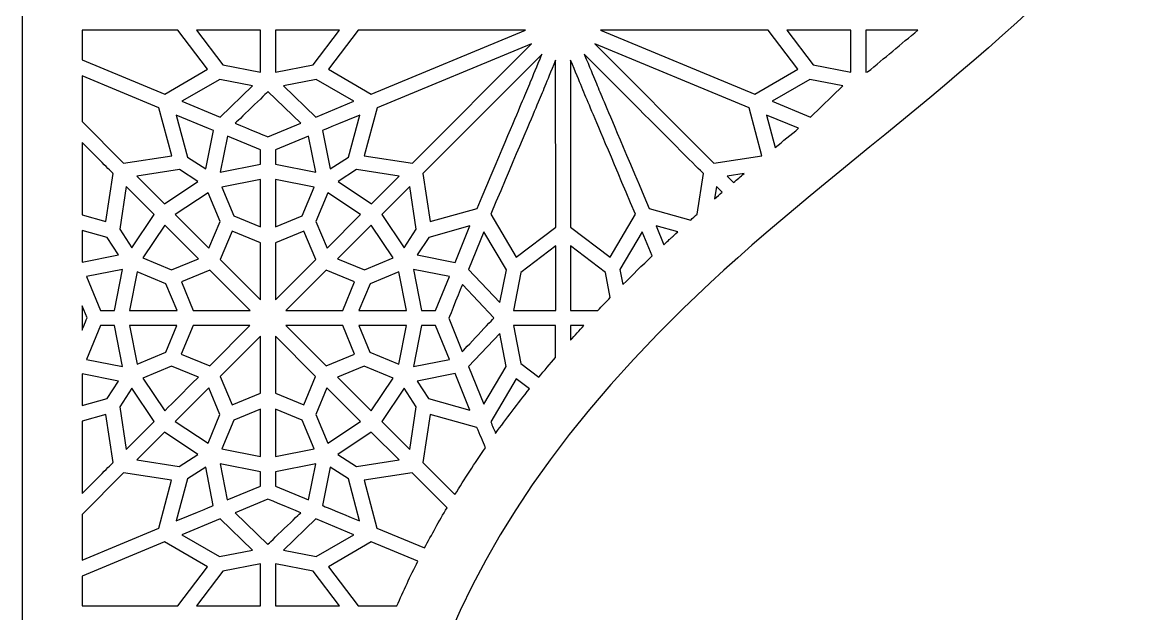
# Model space of a CAD drawing. Header units: millimetres. Extents: x -71 to 72, y -100 to 100.
# Drawn here: x -71.3 to 0.2, y 23.4 to 60.7 of the extents above; entities that cross this region are included whole.
import ezdxf

# ---------------------------------------------------------------- set-up
doc = ezdxf.new("R2010")
doc.units = ezdxf.units.MM
doc.header["$MEASUREMENT"] = 0
doc.layers.add('layer 1', color=7, linetype='Continuous')

msp = doc.modelspace()

# ---------------------------------------------------------------- linework, layer by layer
at = {"layer": 'layer 1', "color": 250}
for points, knots in [([(-71.2611, 100.1639), (-71.2611, 97.1268), (-71.2611, -98.5745), (-71.2611, -99.8361), (-71.2611, -99.8361), (-67.8761, -99.8361), (-44.6415, -99.8361), (-41.1315, -99.8361), (-41.1315, -99.8361), (-41.1315, -17.6932), (-64.9624, 9.6876), (-27.8356, 44.2271), (-27.8356, 44.2271), (-27.8356, 44.2271), (-27.8356, 44.2271), (-27.8356, 44.2271), (-27.8356, 44.2271), (-18.6697, 52.7731), (-6.8481, 60.2788), (0.1676, 70.1513), (0.1676, 70.1513), (13.6031, 51.2689), (43.5836, 41.9319), (48.2851, 8.6635), (48.2851, 8.6635), (48.2851, 8.6635), (48.2851, 8.6639), (48.2851, 8.6639), (48.2851, 8.6639), (48.2942, 8.5979), (48.3031, 8.5316), (48.3122, 8.4656), (48.3122, 8.4656), (48.3122, 8.4656), (48.3122, 8.4656), (48.3122, 8.4656), (48.3122, 8.4656), (51.6534, -15.6362), (41.4666, -45.9687), (41.4666, -99.8361), (41.4666, -99.8361), (44.6758, -99.8361), (70.0917, -99.8361), (71.5959, -99.8361), (71.5959, -99.8361), (71.5959, -96.0977), (71.5959, 89.4373), (71.5959, 100.1639), (71.5959, 100.1639), (50.7736, 100.1639), (-50.0276, 100.1639), (-71.2611, 100.1639)], [0, 0, 0, 0, 0.0714286, 0.0714286, 0.0714286, 0.0714286, 0.1428571, 0.1428571, 0.1428571, 0.1428571, 0.2142857, 0.2142857, 0.2142857, 0.2142857, 0.2857143, 0.2857143, 0.2857143, 0.2857143, 0.3571429, 0.3571429, 0.3571429, 0.3571429, 0.4285714, 0.4285714, 0.4285714, 0.4285714, 0.5, 0.5, 0.5, 0.5, 0.5714286, 0.5714286, 0.5714286, 0.5714286, 0.6428571, 0.6428571, 0.6428571, 0.6428571, 0.7142857, 0.7142857, 0.7142857, 0.7142857, 0.7857143, 0.7857143, 0.7857143, 0.7857143, 0.8571429, 0.8571429, 0.8571429, 0.8571429, 1, 1, 1, 1]), ([(-67.5032, 60.185), (-64.2355, 60.1853), (-64.8969, 60.1853), (-61.4594, 60.185), (-61.4594, 60.185), (-61.4594, 60.185), (-59.5888, 57.7116), (-59.5888, 57.7116), (-59.5888, 57.7116), (-59.5888, 57.7116), (-62.2864, 56.1457), (-62.2864, 56.1457), (-62.2864, 56.1457), (-62.2864, 56.1457), (-67.5032, 58.3068), (-67.5032, 58.3068), (-67.5032, 58.3068), (-67.5032, 58.3068), (-67.5032, 60.185), (-67.5032, 60.185)], [0, 0, 0, 0, 0.1666667, 0.1666667, 0.1666667, 0.1666667, 0.3333333, 0.3333333, 0.3333333, 0.3333333, 0.5, 0.5, 0.5, 0.5, 0.6666667, 0.6666667, 0.6666667, 0.6666667, 1, 1, 1, 1]), ([(-56.238, 60.1846), (-56.238, 60.1846), (-56.238, 57.5183), (-56.238, 57.5183), (-56.238, 57.5183), (-56.238, 57.5183), (-58.6213, 57.9949), (-58.6213, 57.9949), (-58.6213, 57.9949), (-58.6213, 57.9949), (-60.2794, 60.1846), (-60.2794, 60.1846), (-60.2794, 60.1846), (-60.2794, 60.1846), (-56.238, 60.1846), (-56.238, 60.1846)], [0, 0, 0, 0, 0.2, 0.2, 0.2, 0.2, 0.4, 0.4, 0.4, 0.4, 0.6, 0.6, 0.6, 0.6, 1, 1, 1, 1]), ([(-55.2876, 60.1846), (-55.2876, 60.1846), (-51.2463, 60.1846), (-51.2463, 60.1846), (-51.2463, 60.1846), (-51.2463, 60.1846), (-52.904, 57.9949), (-52.904, 57.9949), (-52.904, 57.9949), (-52.904, 57.9949), (-55.2876, 57.5183), (-55.2876, 57.5183), (-55.2876, 57.5183), (-55.2876, 57.5183), (-55.2876, 60.1846), (-55.2876, 60.1846)], [0, 0, 0, 0, 0.2, 0.2, 0.2, 0.2, 0.4, 0.4, 0.4, 0.4, 0.6, 0.6, 0.6, 0.6, 1, 1, 1, 1]), ([(-50.0662, 60.185), (-45.5699, 60.1853), (-48.2032, 60.1853), (-39.4891, 60.1846), (-39.4891, 60.1846), (-39.4891, 60.1846), (-49.2391, 56.1457), (-49.2391, 56.1457), (-49.2391, 56.1457), (-49.2391, 56.1457), (-51.9366, 57.7116), (-51.9366, 57.7116), (-51.9366, 57.7116), (-51.9366, 57.7116), (-50.0662, 60.185), (-50.0662, 60.185)], [0, 0, 0, 0, 0.2, 0.2, 0.2, 0.2, 0.4, 0.4, 0.4, 0.4, 0.6, 0.6, 0.6, 0.6, 1, 1, 1, 1]), ([(-24.1758, 60.185), (-24.1758, 60.185), (-22.3054, 57.7116), (-22.3054, 57.7116), (-22.3054, 57.7116), (-22.3054, 57.7116), (-25.0028, 56.1457), (-25.0028, 56.1457), (-25.0028, 56.1457), (-25.0028, 56.1457), (-34.7528, 60.1846), (-34.7528, 60.1846), (-34.7528, 60.1846), (-26.1154, 60.1853), (-28.7009, 60.1853), (-24.1758, 60.185)], [0, 0, 0, 0, 0.2, 0.2, 0.2, 0.2, 0.4, 0.4, 0.4, 0.4, 0.6, 0.6, 0.6, 0.6, 1, 1, 1, 1]), ([(-18.9544, 57.5183), (-18.9544, 57.5183), (-21.3378, 57.9949), (-21.3378, 57.9949), (-21.3378, 57.9949), (-21.3378, 57.9949), (-22.9955, 60.1846), (-22.9955, 60.1846), (-22.9955, 60.1846), (-22.9955, 60.1846), (-18.9544, 60.1846), (-18.9544, 60.1846), (-18.9544, 60.1846), (-18.9544, 60.1846), (-18.9544, 57.5183), (-18.9544, 57.5183)], [0, 0, 0, 0, 0.2, 0.2, 0.2, 0.2, 0.4, 0.4, 0.4, 0.4, 0.6, 0.6, 0.6, 0.6, 1, 1, 1, 1]), ([(-17.8936, 57.5405), (-17.8936, 57.5405), (-18.004, 57.5183), (-18.004, 57.5183), (-18.004, 57.5183), (-18.004, 57.5183), (-18.004, 60.1846), (-18.004, 60.1846), (-18.004, 60.1846), (-18.004, 60.1846), (-14.7196, 60.1846), (-14.7196, 60.1846), (-14.7196, 60.1846), (-15.7681, 59.2949), (-16.8289, 58.414), (-17.8936, 57.5405)], [0, 0, 0, 0, 0.2, 0.2, 0.2, 0.2, 0.4, 0.4, 0.4, 0.4, 0.6, 0.6, 0.6, 0.6, 1, 1, 1, 1]), ([(-46.6453, 51.7945), (-46.6453, 51.7945), (-49.681, 52.2552), (-49.681, 52.2552), (-49.681, 52.2552), (-49.681, 52.2552), (-48.8768, 55.2785), (-48.8768, 55.2785), (-48.8768, 55.2785), (-48.8768, 55.2785), (-39.1257, 59.3182), (-39.1257, 59.3182), (-39.1257, 59.3182), (-39.1257, 59.3182), (-46.6453, 51.7945), (-46.6453, 51.7945)], [0, 0, 0, 0, 0.2, 0.2, 0.2, 0.2, 0.4, 0.4, 0.4, 0.4, 0.6, 0.6, 0.6, 0.6, 1, 1, 1, 1]), ([(-35.1162, 59.3182), (-35.1162, 59.3182), (-25.3651, 55.2785), (-25.3651, 55.2785), (-25.3651, 55.2785), (-25.3651, 55.2785), (-24.5607, 52.2552), (-24.5607, 52.2552), (-24.5607, 52.2552), (-24.5607, 52.2552), (-27.5964, 51.7945), (-27.5964, 51.7945), (-27.5964, 51.7945), (-27.5964, 51.7945), (-35.1162, 59.3182), (-35.1162, 59.3182)], [0, 0, 0, 0, 0.2, 0.2, 0.2, 0.2, 0.4, 0.4, 0.4, 0.4, 0.6, 0.6, 0.6, 0.6, 1, 1, 1, 1]), ([(-38.4601, 58.655), (-39.8176, 55.3713), (-38.9921, 57.3356), (-42.5603, 48.9218), (-42.5603, 48.9218), (-42.5603, 48.9218), (-45.5236, 48.0999), (-45.5236, 48.0999), (-45.5236, 48.0999), (-45.5236, 48.0999), (-45.9806, 51.1302), (-45.9806, 51.1302), (-45.9806, 51.1302), (-45.9806, 51.1302), (-38.5335, 58.5812), (-38.4601, 58.655)], [0, 0, 0, 0, 0.2, 0.2, 0.2, 0.2, 0.4, 0.4, 0.4, 0.4, 0.6, 0.6, 0.6, 0.6, 1, 1, 1, 1]), ([(-29.0646, 48.1962), (-29.0646, 48.1962), (-31.6815, 48.9218), (-31.6815, 48.9218), (-31.6815, 48.9218), (-35.4168, 57.7339), (-34.3923, 55.2944), (-35.7819, 58.655), (-35.7819, 58.655), (-35.7053, 58.5784), (-28.2614, 51.1302), (-28.2614, 51.1302), (-28.2614, 51.1302), (-28.2614, 51.1302), (-28.648, 48.5673), (-28.648, 48.5673), (-28.648, 48.5673), (-28.787, 48.4435), (-28.9267, 48.3203), (-29.0646, 48.1962)], [0, 0, 0, 0, 0.1666667, 0.1666667, 0.1666667, 0.1666667, 0.3333333, 0.3333333, 0.3333333, 0.3333333, 0.5, 0.5, 0.5, 0.5, 0.6666667, 0.6666667, 0.6666667, 0.6666667, 1, 1, 1, 1]), ([(-40.0815, 45.8449), (-40.0815, 45.8449), (-41.6914, 48.5641), (-41.6914, 48.5641), (-41.6914, 48.5641), (-38.0683, 57.1116), (-38.8972, 55.1385), (-37.5934, 58.292), (-37.5934, 58.292), (-37.5934, 58.292), (-37.5906, 47.739), (-37.5906, 47.739), (-37.5906, 47.739), (-37.5906, 47.739), (-40.0815, 45.8449), (-40.0815, 45.8449)], [0, 0, 0, 0, 0.2, 0.2, 0.2, 0.2, 0.4, 0.4, 0.4, 0.4, 0.6, 0.6, 0.6, 0.6, 1, 1, 1, 1]), ([(-34.1605, 45.8449), (-34.1605, 45.8449), (-36.6513, 47.739), (-36.6513, 47.739), (-36.6513, 47.739), (-36.6513, 47.739), (-36.6485, 58.2916), (-36.6485, 58.2916), (-36.6485, 58.2916), (-35.3568, 55.1674), (-35.9371, 56.5496), (-32.5504, 48.5641), (-32.5504, 48.5641), (-32.5504, 48.5641), (-34.1605, 45.8449), (-34.1605, 45.8449)], [0, 0, 0, 0, 0.2, 0.2, 0.2, 0.2, 0.4, 0.4, 0.4, 0.4, 0.6, 0.6, 0.6, 0.6, 1, 1, 1, 1]), ([(-67.5032, 57.2894), (-67.5032, 57.2894), (-62.6486, 55.2785), (-62.6486, 55.2785), (-62.6486, 55.2785), (-62.6486, 55.2785), (-61.8444, 52.2552), (-61.8444, 52.2552), (-61.8444, 52.2552), (-61.8444, 52.2552), (-64.8799, 51.7945), (-64.8799, 51.7945), (-64.8799, 51.7945), (-64.8799, 51.7945), (-67.5032, 54.4188), (-67.5032, 54.4188), (-67.5032, 54.4188), (-67.5032, 54.4188), (-67.5032, 57.2894), (-67.5032, 57.2894)], [0, 0, 0, 0, 0.1666667, 0.1666667, 0.1666667, 0.1666667, 0.3333333, 0.3333333, 0.3333333, 0.3333333, 0.5, 0.5, 0.5, 0.5, 0.6666667, 0.6666667, 0.6666667, 0.6666667, 1, 1, 1, 1]), ([(-56.7402, 56.6607), (-56.7402, 56.6607), (-58.7798, 54.6929), (-58.7798, 54.6929), (-58.7798, 54.6929), (-58.7798, 54.6929), (-61.1944, 55.693), (-61.1944, 55.693), (-61.1944, 55.693), (-61.1944, 55.693), (-58.8135, 57.0752), (-58.8135, 57.0752), (-58.8135, 57.0752), (-58.8135, 57.0752), (-56.7402, 56.6607), (-56.7402, 56.6607)], [0, 0, 0, 0, 0.2, 0.2, 0.2, 0.2, 0.4, 0.4, 0.4, 0.4, 0.6, 0.6, 0.6, 0.6, 1, 1, 1, 1]), ([(-52.7119, 57.0756), (-52.7119, 57.0756), (-50.331, 55.693), (-50.331, 55.693), (-50.331, 55.693), (-50.331, 55.693), (-52.7458, 54.6929), (-52.7458, 54.6929), (-52.7458, 54.6929), (-52.7458, 54.6929), (-54.7856, 56.6607), (-54.7856, 56.6607), (-54.7856, 56.6607), (-54.7856, 56.6607), (-52.7119, 57.0756), (-52.7119, 57.0756)], [0, 0, 0, 0, 0.2, 0.2, 0.2, 0.2, 0.4, 0.4, 0.4, 0.4, 0.6, 0.6, 0.6, 0.6, 1, 1, 1, 1]), ([(-21.53, 57.0752), (-21.53, 57.0752), (-19.4564, 56.6607), (-19.4564, 56.6607), (-19.4564, 56.6607), (-19.4564, 56.6607), (-21.4961, 54.6929), (-21.4961, 54.6929), (-21.4961, 54.6929), (-21.4961, 54.6929), (-23.9109, 55.693), (-23.9109, 55.693), (-23.9109, 55.693), (-23.9109, 55.693), (-21.53, 57.0752), (-21.53, 57.0752)], [0, 0, 0, 0, 0.2, 0.2, 0.2, 0.2, 0.4, 0.4, 0.4, 0.4, 0.6, 0.6, 0.6, 0.6, 1, 1, 1, 1]), ([(-55.7629, 56.2981), (-55.7629, 56.2981), (-53.6925, 54.3006), (-53.6925, 54.3006), (-53.6925, 54.3006), (-53.6925, 54.3006), (-55.7629, 53.443), (-55.7629, 53.443), (-55.7629, 53.443), (-55.7653, 53.4441), (-57.8305, 54.2999), (-57.8329, 54.301), (-57.8329, 54.301), (-57.8303, 54.3034), (-55.7653, 56.2956), (-55.7629, 56.2981)], [0, 0, 0, 0, 0.2, 0.2, 0.2, 0.2, 0.4, 0.4, 0.4, 0.4, 0.6, 0.6, 0.6, 0.6, 1, 1, 1, 1]), ([(-59.5176, 53.981), (-59.5176, 53.981), (-59.5201, 53.9789), (-59.5201, 53.9789), (-59.5201, 53.9789), (-59.5201, 53.9789), (-59.2136, 53.8519), (-59.2136, 53.8519), (-59.2136, 53.8519), (-59.2136, 53.8519), (-59.6966, 51.4234), (-59.6966, 51.4234), (-59.6966, 51.4234), (-59.6966, 51.4234), (-60.8484, 52.1656), (-60.8484, 52.1656), (-60.8484, 52.1656), (-60.8484, 52.1656), (-61.5556, 54.8241), (-61.5556, 54.8241), (-61.5556, 54.8241), (-61.5556, 54.8241), (-59.5176, 53.981), (-59.5176, 53.981)], [0, 0, 0, 0, 0.1428571, 0.1428571, 0.1428571, 0.1428571, 0.2857143, 0.2857143, 0.2857143, 0.2857143, 0.4285714, 0.4285714, 0.4285714, 0.4285714, 0.5714286, 0.5714286, 0.5714286, 0.5714286, 0.7142857, 0.7142857, 0.7142857, 0.7142857, 1, 1, 1, 1]), ([(-50.6771, 52.166), (-50.6771, 52.166), (-51.8353, 51.4191), (-51.8353, 51.4191), (-51.8353, 51.4191), (-51.8353, 51.4191), (-52.3129, 53.8515), (-52.3129, 53.8515), (-52.3129, 53.8515), (-52.3018, 53.8561), (-52.2885, 53.8649), (-49.9699, 54.8241), (-49.9699, 54.8241), (-49.9699, 54.8241), (-50.6771, 52.166), (-50.6771, 52.166)], [0, 0, 0, 0, 0.2, 0.2, 0.2, 0.2, 0.4, 0.4, 0.4, 0.4, 0.6, 0.6, 0.6, 0.6, 1, 1, 1, 1]), ([(-23.7257, 52.7706), (-23.7257, 52.7706), (-24.2722, 54.8241), (-24.2722, 54.8241), (-24.2722, 54.8241), (-24.2722, 54.8241), (-22.2472, 53.9867), (-22.2472, 53.9867), (-22.2472, 53.9867), (-22.74, 53.5834), (-23.2329, 53.1781), (-23.7257, 52.7706)], [0, 0, 0, 0, 0.25, 0.25, 0.25, 0.25, 0.5, 0.5, 0.5, 0.5, 1, 1, 1, 1]), ([(-65.5451, 51.1302), (-65.5451, 51.1302), (-66.002, 48.0999), (-66.002, 48.0999), (-66.002, 48.0999), (-66.002, 48.0999), (-67.5032, 48.5165), (-67.5032, 48.5165), (-67.5032, 48.5165), (-67.5032, 48.5165), (-67.5032, 53.0895), (-67.5032, 53.0895), (-67.5032, 53.0895), (-66.3855, 51.9712), (-65.5451, 51.1302), (-65.5451, 51.1302)], [0, 0, 0, 0, 0.2, 0.2, 0.2, 0.2, 0.4, 0.4, 0.4, 0.4, 0.6, 0.6, 0.6, 0.6, 1, 1, 1, 1]), ([(-56.2373, 52.6211), (-56.2373, 52.6211), (-56.2369, 51.7208), (-56.2369, 51.7208), (-56.2369, 51.7208), (-56.2369, 51.7208), (-58.7799, 51.2156), (-58.7799, 51.2156), (-58.7799, 51.2156), (-58.7799, 51.2156), (-58.3285, 53.4861), (-58.3285, 53.4861), (-58.3285, 53.4861), (-58.3285, 53.4861), (-56.2373, 52.6211), (-56.2373, 52.6211)], [0, 0, 0, 0, 0.2, 0.2, 0.2, 0.2, 0.4, 0.4, 0.4, 0.4, 0.6, 0.6, 0.6, 0.6, 1, 1, 1, 1]), ([(-52.7456, 51.2156), (-52.7456, 51.2156), (-55.2903, 51.7215), (-55.2903, 51.7215), (-55.2903, 51.7215), (-55.2903, 51.7215), (-55.2883, 52.6211), (-55.2883, 52.6211), (-55.2883, 52.6211), (-55.2883, 52.6211), (-53.1972, 53.4861), (-53.1972, 53.4861), (-53.1972, 53.4861), (-53.1972, 53.4861), (-52.7456, 51.2156), (-52.7456, 51.2156)], [0, 0, 0, 0, 0.2, 0.2, 0.2, 0.2, 0.4, 0.4, 0.4, 0.4, 0.6, 0.6, 0.6, 0.6, 1, 1, 1, 1]), ([(-61.3609, 51.3782), (-61.3609, 51.3782), (-60.1854, 50.6215), (-60.1854, 50.6215), (-60.1854, 50.6215), (-60.1854, 50.6215), (-62.2934, 49.2143), (-62.2934, 49.2143), (-62.2934, 49.2143), (-62.2934, 49.2143), (-64.0534, 50.9693), (-64.0534, 50.9693), (-64.0534, 50.9693), (-64.0534, 50.9693), (-61.3609, 51.3782), (-61.3609, 51.3782)], [0, 0, 0, 0, 0.2, 0.2, 0.2, 0.2, 0.4, 0.4, 0.4, 0.4, 0.6, 0.6, 0.6, 0.6, 1, 1, 1, 1]), ([(-58.6767, 50.2786), (-58.6767, 50.2786), (-56.2366, 50.7633), (-56.2366, 50.7633), (-56.2366, 50.7633), (-56.2366, 50.7633), (-56.2359, 47.7675), (-56.2359, 47.7675), (-56.2359, 47.7675), (-56.2359, 47.7675), (-57.9243, 48.4674), (-57.9243, 48.4674), (-57.9243, 48.4674), (-57.9243, 48.4674), (-58.6767, 50.2786), (-58.6767, 50.2786)], [0, 0, 0, 0, 0.2, 0.2, 0.2, 0.2, 0.4, 0.4, 0.4, 0.4, 0.6, 0.6, 0.6, 0.6, 1, 1, 1, 1]), ([(-52.8487, 50.2786), (-52.8487, 50.2786), (-53.6011, 48.4674), (-53.6011, 48.4674), (-53.6011, 48.4674), (-53.6011, 48.4674), (-55.2913, 47.7668), (-55.2913, 47.7668), (-55.2913, 47.7668), (-55.2913, 47.7668), (-55.2913, 50.764), (-55.2913, 50.764), (-55.2913, 50.764), (-55.2913, 50.764), (-52.8487, 50.2786), (-52.8487, 50.2786)], [0, 0, 0, 0, 0.2, 0.2, 0.2, 0.2, 0.4, 0.4, 0.4, 0.4, 0.6, 0.6, 0.6, 0.6, 1, 1, 1, 1]), ([(-51.3401, 50.6215), (-51.3401, 50.6215), (-50.1647, 51.3782), (-50.1647, 51.3782), (-50.1647, 51.3782), (-50.1647, 51.3782), (-47.4719, 50.9693), (-47.4719, 50.9693), (-47.4719, 50.9693), (-47.4719, 50.9693), (-49.2321, 49.2143), (-49.2321, 49.2143), (-49.2321, 49.2143), (-49.2321, 49.2143), (-51.3401, 50.6215), (-51.3401, 50.6215)], [0, 0, 0, 0, 0.2, 0.2, 0.2, 0.2, 0.4, 0.4, 0.4, 0.4, 0.6, 0.6, 0.6, 0.6, 1, 1, 1, 1]), ([(-26.3602, 50.5612), (-26.3602, 50.5612), (-26.7698, 50.9693), (-26.7698, 50.9693), (-26.7698, 50.9693), (-26.7698, 50.9693), (-25.684, 51.1344), (-25.684, 51.1344), (-25.684, 51.1344), (-25.9098, 50.9436), (-26.1355, 50.7527), (-26.3602, 50.5612)], [0, 0, 0, 0, 0.25, 0.25, 0.25, 0.25, 0.5, 0.5, 0.5, 0.5, 1, 1, 1, 1]), ([(-62.958, 48.5507), (-62.958, 48.5507), (-64.3665, 46.4407), (-64.3665, 46.4407), (-64.3665, 46.4407), (-64.3665, 46.4407), (-65.1254, 47.6127), (-65.1254, 47.6127), (-65.1254, 47.6127), (-65.1254, 47.6127), (-64.7192, 50.3068), (-64.7192, 50.3068), (-64.7192, 50.3068), (-64.7192, 50.3068), (-62.958, 48.5507), (-62.958, 48.5507)], [0, 0, 0, 0, 0.2, 0.2, 0.2, 0.2, 0.4, 0.4, 0.4, 0.4, 0.6, 0.6, 0.6, 0.6, 1, 1, 1, 1]), ([(-47.1592, 46.4407), (-47.1592, 46.4407), (-48.5674, 48.5503), (-48.5674, 48.5503), (-48.5674, 48.5503), (-48.5674, 48.5503), (-46.8063, 50.3065), (-46.8063, 50.3065), (-46.8063, 50.3065), (-46.8063, 50.3065), (-46.4002, 47.6127), (-46.4002, 47.6127), (-46.4002, 47.6127), (-46.4002, 47.6127), (-47.1592, 46.4407), (-47.1592, 46.4407)], [0, 0, 0, 0, 0.2, 0.2, 0.2, 0.2, 0.4, 0.4, 0.4, 0.4, 0.6, 0.6, 0.6, 0.6, 1, 1, 1, 1]), ([(-27.4355, 50.3068), (-27.4355, 50.3068), (-27.0743, 49.9463), (-27.0743, 49.9463), (-27.0743, 49.9463), (-27.2337, 49.8087), (-27.3935, 49.6715), (-27.5523, 49.5332), (-27.5523, 49.5332), (-27.5523, 49.5332), (-27.4355, 50.3068), (-27.4355, 50.3068)], [0, 0, 0, 0, 0.25, 0.25, 0.25, 0.25, 0.5, 0.5, 0.5, 0.5, 1, 1, 1, 1]), ([(-59.4931, 46.415), (-59.4931, 46.415), (-61.6154, 48.5369), (-61.6154, 48.5369), (-61.6154, 48.5369), (-61.6154, 48.5369), (-59.545, 49.9195), (-59.545, 49.9195), (-59.545, 49.9195), (-59.545, 49.9195), (-58.7912, 48.1048), (-58.7912, 48.1048), (-58.7912, 48.1048), (-58.7912, 48.1048), (-59.4931, 46.415), (-59.4931, 46.415)], [0, 0, 0, 0, 0.2, 0.2, 0.2, 0.2, 0.4, 0.4, 0.4, 0.4, 0.6, 0.6, 0.6, 0.6, 1, 1, 1, 1]), ([(-51.9807, 49.9195), (-51.9807, 49.9195), (-49.91, 48.5369), (-49.91, 48.5369), (-49.91, 48.5369), (-49.91, 48.5369), (-52.0325, 46.415), (-52.0325, 46.415), (-52.0325, 46.415), (-52.0325, 46.415), (-52.7345, 48.1048), (-52.7345, 48.1048), (-52.7345, 48.1048), (-52.7345, 48.1048), (-51.9807, 49.9195), (-51.9807, 49.9195)], [0, 0, 0, 0, 0.2, 0.2, 0.2, 0.2, 0.4, 0.4, 0.4, 0.4, 0.6, 0.6, 0.6, 0.6, 1, 1, 1, 1]), ([(-60.1573, 45.7507), (-60.1573, 45.7507), (-61.8495, 45.048), (-61.8495, 45.048), (-61.8495, 45.048), (-61.8495, 45.048), (-63.6636, 45.8012), (-63.6636, 45.8012), (-63.6636, 45.8012), (-63.6636, 45.8012), (-62.2802, 47.8734), (-62.2802, 47.8734), (-62.2802, 47.8734), (-62.2802, 47.8734), (-60.1573, 45.7507), (-60.1573, 45.7507)], [0, 0, 0, 0, 0.2, 0.2, 0.2, 0.2, 0.4, 0.4, 0.4, 0.4, 0.6, 0.6, 0.6, 0.6, 1, 1, 1, 1]), ([(-47.862, 45.8012), (-47.862, 45.8012), (-49.6762, 45.0476), (-49.6762, 45.0476), (-49.6762, 45.0476), (-49.6762, 45.0476), (-51.3683, 45.7507), (-51.3683, 45.7507), (-51.3683, 45.7507), (-51.3683, 45.7507), (-49.2453, 47.8734), (-49.2453, 47.8734), (-49.2453, 47.8734), (-49.2453, 47.8734), (-47.862, 45.8012), (-47.862, 45.8012)], [0, 0, 0, 0, 0.2, 0.2, 0.2, 0.2, 0.4, 0.4, 0.4, 0.4, 0.6, 0.6, 0.6, 0.6, 1, 1, 1, 1]), ([(-67.5032, 45.5345), (-67.5032, 45.5345), (-67.5032, 47.5418), (-67.5032, 47.5418), (-67.5032, 47.5418), (-67.5032, 47.5418), (-65.9132, 47.1008), (-65.9132, 47.1008), (-65.9132, 47.1008), (-65.9132, 47.1008), (-65.1955, 45.9927), (-65.1955, 45.9927), (-65.1955, 45.9927), (-65.1955, 45.9927), (-67.5032, 45.5345), (-67.5032, 45.5345)], [0, 0, 0, 0, 0.2, 0.2, 0.2, 0.2, 0.4, 0.4, 0.4, 0.4, 0.6, 0.6, 0.6, 0.6, 1, 1, 1, 1]), ([(-58.0279, 47.4934), (-58.0279, 47.4934), (-56.2355, 46.7505), (-56.2355, 46.7505), (-56.2355, 46.7505), (-56.2355, 46.7505), (-56.2344, 43.156), (-56.2344, 43.156), (-56.2344, 43.156), (-56.2344, 43.156), (-58.7746, 45.6964), (-58.7746, 45.6964), (-58.7746, 45.6964), (-58.7746, 45.6964), (-58.0279, 47.4934), (-58.0279, 47.4934)], [0, 0, 0, 0, 0.2, 0.2, 0.2, 0.2, 0.4, 0.4, 0.4, 0.4, 0.6, 0.6, 0.6, 0.6, 1, 1, 1, 1]), ([(-53.4978, 47.4934), (-53.4978, 47.4934), (-52.7512, 45.6964), (-52.7512, 45.6964), (-52.7512, 45.6964), (-52.7512, 45.6964), (-55.2913, 43.156), (-55.2913, 43.156), (-55.2913, 43.156), (-55.2913, 43.156), (-55.2913, 46.7501), (-55.2913, 46.7501), (-55.2913, 46.7501), (-55.2913, 46.7501), (-53.4978, 47.4934), (-53.4978, 47.4934)], [0, 0, 0, 0, 0.2, 0.2, 0.2, 0.2, 0.4, 0.4, 0.4, 0.4, 0.6, 0.6, 0.6, 0.6, 1, 1, 1, 1]), ([(-46.3302, 45.9927), (-46.3302, 45.9927), (-45.6125, 47.1008), (-45.6125, 47.1008), (-45.6125, 47.1008), (-45.6125, 47.1008), (-43.0074, 47.8229), (-43.0074, 47.8229), (-43.0074, 47.8229), (-43.0074, 47.8229), (-43.9364, 45.5175), (-43.9364, 45.5175), (-43.9364, 45.5175), (-43.9364, 45.5175), (-46.3302, 45.9927), (-46.3302, 45.9927)], [0, 0, 0, 0, 0.2, 0.2, 0.2, 0.2, 0.4, 0.4, 0.4, 0.4, 0.6, 0.6, 0.6, 0.6, 1, 1, 1, 1]), ([(-42.1199, 47.4437), (-42.1199, 47.4437), (-40.7052, 45.0547), (-40.7052, 45.0547), (-40.7052, 45.0547), (-40.7052, 45.0547), (-41.1154, 42.9856), (-41.1154, 42.9856), (-41.1154, 42.9856), (-41.1154, 42.9856), (-43.0956, 45.0825), (-43.0956, 45.0825), (-43.0956, 45.0825), (-43.0956, 45.0825), (-42.1199, 47.4437), (-42.1199, 47.4437)], [0, 0, 0, 0, 0.2, 0.2, 0.2, 0.2, 0.4, 0.4, 0.4, 0.4, 0.6, 0.6, 0.6, 0.6, 1, 1, 1, 1]), ([(-33.3452, 44.1219), (-33.3452, 44.1219), (-33.5301, 45.066), (-33.5301, 45.066), (-33.5301, 45.066), (-33.5301, 45.066), (-32.1218, 47.444), (-32.1218, 47.444), (-32.1218, 47.444), (-32.1218, 47.444), (-31.4992, 45.937), (-31.4992, 45.937), (-31.4992, 45.937), (-32.1331, 45.3305), (-32.7466, 44.7255), (-33.3452, 44.1219)], [0, 0, 0, 0, 0.2, 0.2, 0.2, 0.2, 0.4, 0.4, 0.4, 0.4, 0.6, 0.6, 0.6, 0.6, 1, 1, 1, 1]), ([(-31.2346, 47.8233), (-31.2346, 47.8233), (-29.8849, 47.449), (-29.8849, 47.449), (-29.8849, 47.449), (-30.6186, 46.7755), (-30.0267, 47.3234), (-30.7569, 46.6379), (-30.7569, 46.6379), (-30.7569, 46.6379), (-31.2346, 47.8233), (-31.2346, 47.8233)], [0, 0, 0, 0, 0.25, 0.25, 0.25, 0.25, 0.5, 0.5, 0.5, 0.5, 1, 1, 1, 1]), ([(-37.5906, 46.5603), (-37.5906, 46.5603), (-37.5906, 42.4882), (-37.5906, 42.4882), (-37.5906, 42.4882), (-37.5906, 42.4882), (-40.2594, 42.4882), (-40.2594, 42.4882), (-40.2594, 42.4882), (-40.2594, 42.4882), (-39.791, 44.886), (-39.791, 44.886), (-39.791, 44.886), (-39.791, 44.886), (-37.5906, 46.5603), (-37.5906, 46.5603)], [0, 0, 0, 0, 0.2, 0.2, 0.2, 0.2, 0.4, 0.4, 0.4, 0.4, 0.6, 0.6, 0.6, 0.6, 1, 1, 1, 1]), ([(-34.9296, 42.4882), (-34.9296, 42.4882), (-36.6513, 42.4882), (-36.6513, 42.4882), (-36.6513, 42.4882), (-36.6513, 42.4882), (-36.6513, 46.5603), (-36.6513, 46.5603), (-36.6513, 46.5603), (-36.6513, 46.5603), (-34.4509, 44.886), (-34.4509, 44.886), (-34.4509, 44.886), (-34.4509, 44.886), (-34.1425, 43.3084), (-34.1425, 43.3084), (-34.1425, 43.3084), (-34.4075, 43.0347), (-34.6717, 42.7609), (-34.9296, 42.4882)], [0, 0, 0, 0, 0.1666667, 0.1666667, 0.1666667, 0.1666667, 0.3333333, 0.3333333, 0.3333333, 0.3333333, 0.5, 0.5, 0.5, 0.5, 0.6666667, 0.6666667, 0.6666667, 0.6666667, 1, 1, 1, 1]), ([(-64.949, 45.084), (-64.949, 45.084), (-65.4644, 42.4882), (-65.4644, 42.4882), (-65.4644, 42.4882), (-65.4644, 42.4882), (-66.3378, 42.4882), (-66.3378, 42.4882), (-66.3378, 42.4882), (-66.3378, 42.4882), (-67.2268, 44.6317), (-67.2268, 44.6317), (-67.2268, 44.6317), (-67.2268, 44.6317), (-64.949, 45.084), (-64.949, 45.084)], [0, 0, 0, 0, 0.2, 0.2, 0.2, 0.2, 0.4, 0.4, 0.4, 0.4, 0.6, 0.6, 0.6, 0.6, 1, 1, 1, 1]), ([(-56.8949, 42.4882), (-56.8949, 42.4882), (-60.4908, 42.4882), (-60.4908, 42.4882), (-60.4908, 42.4882), (-60.4908, 42.4882), (-61.2357, 44.2856), (-61.2357, 44.2856), (-61.2357, 44.2856), (-61.2357, 44.2856), (-59.4388, 45.0321), (-59.4388, 45.0321), (-59.4388, 45.0321), (-59.4388, 45.0321), (-56.8949, 42.4882), (-56.8949, 42.4882)], [0, 0, 0, 0, 0.2, 0.2, 0.2, 0.2, 0.4, 0.4, 0.4, 0.4, 0.6, 0.6, 0.6, 0.6, 1, 1, 1, 1]), ([(-52.0867, 45.0321), (-52.0867, 45.0321), (-50.2896, 44.2856), (-50.2896, 44.2856), (-50.2896, 44.2856), (-50.2896, 44.2856), (-51.0333, 42.4914), (-51.0333, 42.4914), (-51.0333, 42.4914), (-51.0333, 42.4914), (-54.63, 42.4889), (-54.63, 42.4889), (-54.63, 42.4889), (-54.63, 42.4889), (-52.0867, 45.0321), (-52.0867, 45.0321)], [0, 0, 0, 0, 0.2, 0.2, 0.2, 0.2, 0.4, 0.4, 0.4, 0.4, 0.6, 0.6, 0.6, 0.6, 1, 1, 1, 1]), ([(-45.1879, 42.4882), (-45.1879, 42.4882), (-46.0612, 42.4886), (-46.0612, 42.4886), (-46.0612, 42.4886), (-46.0612, 42.4886), (-46.5764, 45.084), (-46.5764, 45.084), (-46.5764, 45.084), (-46.5764, 45.084), (-44.2987, 44.6317), (-44.2987, 44.6317), (-44.2987, 44.6317), (-44.2987, 44.6317), (-45.1879, 42.4882), (-45.1879, 42.4882)], [0, 0, 0, 0, 0.2, 0.2, 0.2, 0.2, 0.4, 0.4, 0.4, 0.4, 0.6, 0.6, 0.6, 0.6, 1, 1, 1, 1]), ([(-62.2093, 44.1798), (-62.2093, 44.1798), (-61.5077, 42.4882), (-61.5077, 42.4882), (-61.5077, 42.4882), (-61.5077, 42.4882), (-64.5066, 42.4882), (-64.5066, 42.4882), (-64.5066, 42.4882), (-64.5066, 42.4882), (-64.0211, 44.9326), (-64.0211, 44.9326), (-64.0211, 44.9326), (-64.0211, 44.9326), (-62.2093, 44.1798), (-62.2093, 44.1798)], [0, 0, 0, 0, 0.2, 0.2, 0.2, 0.2, 0.4, 0.4, 0.4, 0.4, 0.6, 0.6, 0.6, 0.6, 1, 1, 1, 1]), ([(-50.0163, 42.4914), (-50.0163, 42.4914), (-49.3165, 44.1798), (-49.3165, 44.1798), (-49.3165, 44.1798), (-49.3165, 44.1798), (-47.5041, 44.9326), (-47.5041, 44.9326), (-47.5041, 44.9326), (-47.5041, 44.9326), (-47.0192, 42.4893), (-47.0192, 42.4893), (-47.0192, 42.4893), (-47.0192, 42.4893), (-50.0163, 42.4914), (-50.0163, 42.4914)], [0, 0, 0, 0, 0.2, 0.2, 0.2, 0.2, 0.4, 0.4, 0.4, 0.4, 0.6, 0.6, 0.6, 0.6, 1, 1, 1, 1]), ([(-43.4844, 44.1258), (-43.4844, 44.1258), (-41.4911, 42.0151), (-41.4911, 42.0151), (-41.4911, 42.0151), (-41.4935, 42.0123), (-43.4851, 39.9038), (-43.4877, 39.9009), (-43.4877, 39.9009), (-43.4877, 39.9009), (-44.337, 42.0091), (-44.337, 42.0091), (-44.337, 42.0091), (-44.3345, 42.0155), (-43.4869, 44.1191), (-43.4844, 44.1258)], [0, 0, 0, 0, 0.2, 0.2, 0.2, 0.2, 0.4, 0.4, 0.4, 0.4, 0.6, 0.6, 0.6, 0.6, 1, 1, 1, 1]), ([(-67.5032, 42.7902), (-67.5032, 42.7902), (-67.1917, 42.0176), (-67.1917, 42.0176), (-67.1917, 42.0176), (-67.1946, 42.0109), (-67.5004, 41.2514), (-67.5032, 41.2447), (-67.5032, 41.2447), (-67.5032, 41.8007), (-67.5032, 42.2275), (-67.5032, 42.7902)], [0, 0, 0, 0, 0.25, 0.25, 0.25, 0.25, 0.5, 0.5, 0.5, 0.5, 1, 1, 1, 1]), ([(-67.23, 39.3947), (-67.23, 39.3947), (-66.3411, 41.5385), (-66.3411, 41.5385), (-66.3411, 41.5385), (-66.3411, 41.5385), (-65.4678, 41.5378), (-65.4678, 41.5378), (-65.4678, 41.5378), (-65.4678, 41.5378), (-64.9526, 38.9424), (-64.9526, 38.9424), (-64.9526, 38.9424), (-64.9526, 38.9424), (-67.23, 39.3947), (-67.23, 39.3947)], [0, 0, 0, 0, 0.2, 0.2, 0.2, 0.2, 0.4, 0.4, 0.4, 0.4, 0.6, 0.6, 0.6, 0.6, 1, 1, 1, 1]), ([(-61.5124, 41.535), (-61.5124, 41.535), (-62.2125, 39.8466), (-62.2125, 39.8466), (-62.2125, 39.8466), (-62.2125, 39.8466), (-64.0249, 39.0938), (-64.0249, 39.0938), (-64.0249, 39.0938), (-64.0249, 39.0938), (-64.5098, 41.5371), (-64.5098, 41.5371), (-64.5098, 41.5371), (-64.5098, 41.5371), (-61.5124, 41.535), (-61.5124, 41.535)], [0, 0, 0, 0, 0.2, 0.2, 0.2, 0.2, 0.4, 0.4, 0.4, 0.4, 0.6, 0.6, 0.6, 0.6, 1, 1, 1, 1]), ([(-59.4421, 38.9943), (-59.4421, 38.9943), (-61.2395, 39.7408), (-61.2395, 39.7408), (-61.2395, 39.7408), (-61.2395, 39.7408), (-60.4957, 41.535), (-60.4957, 41.535), (-60.4957, 41.535), (-60.4957, 41.535), (-56.8991, 41.5378), (-56.8991, 41.5378), (-56.8991, 41.5378), (-56.8991, 41.5378), (-59.4421, 38.9943), (-59.4421, 38.9943)], [0, 0, 0, 0, 0.2, 0.2, 0.2, 0.2, 0.4, 0.4, 0.4, 0.4, 0.6, 0.6, 0.6, 0.6, 1, 1, 1, 1]), ([(-54.634, 41.5385), (-54.634, 41.5385), (-51.0383, 41.5385), (-51.0383, 41.5385), (-51.0383, 41.5385), (-51.0383, 41.5385), (-50.293, 39.7408), (-50.293, 39.7408), (-50.293, 39.7408), (-50.293, 39.7408), (-52.0902, 38.9943), (-52.0902, 38.9943), (-52.0902, 38.9943), (-52.0902, 38.9943), (-54.634, 41.5385), (-54.634, 41.5385)], [0, 0, 0, 0, 0.2, 0.2, 0.2, 0.2, 0.4, 0.4, 0.4, 0.4, 0.6, 0.6, 0.6, 0.6, 1, 1, 1, 1]), ([(-49.3196, 39.8466), (-49.3196, 39.8466), (-50.0211, 41.5385), (-50.0211, 41.5385), (-50.0211, 41.5385), (-50.0211, 41.5385), (-47.0222, 41.5385), (-47.0222, 41.5385), (-47.0222, 41.5385), (-47.0222, 41.5385), (-47.5076, 39.0938), (-47.5076, 39.0938), (-47.5076, 39.0938), (-47.5076, 39.0938), (-49.3196, 39.8466), (-49.3196, 39.8466)], [0, 0, 0, 0, 0.2, 0.2, 0.2, 0.2, 0.4, 0.4, 0.4, 0.4, 0.6, 0.6, 0.6, 0.6, 1, 1, 1, 1]), ([(-46.5799, 38.9424), (-46.5799, 38.9424), (-46.0647, 41.5385), (-46.0647, 41.5385), (-46.0647, 41.5385), (-46.0647, 41.5385), (-45.1912, 41.5385), (-45.1912, 41.5385), (-45.1912, 41.5385), (-45.1912, 41.5385), (-44.302, 39.3947), (-44.302, 39.3947), (-44.302, 39.3947), (-44.302, 39.3947), (-46.5799, 38.9424), (-46.5799, 38.9424)], [0, 0, 0, 0, 0.2, 0.2, 0.2, 0.2, 0.4, 0.4, 0.4, 0.4, 0.6, 0.6, 0.6, 0.6, 1, 1, 1, 1]), ([(-38.6526, 38.2715), (-38.6526, 38.2715), (-39.7944, 39.1404), (-39.7944, 39.1404), (-39.7944, 39.1404), (-39.7944, 39.1404), (-40.2629, 41.5385), (-40.2629, 41.5385), (-40.2629, 41.5385), (-40.2629, 41.5385), (-37.594, 41.5385), (-37.594, 41.5385), (-37.594, 41.5385), (-37.594, 41.5385), (-37.594, 39.5302), (-37.594, 39.5302), (-37.594, 39.5302), (-37.9543, 39.1104), (-38.3082, 38.6906), (-38.6526, 38.2715)], [0, 0, 0, 0, 0.1666667, 0.1666667, 0.1666667, 0.1666667, 0.3333333, 0.3333333, 0.3333333, 0.3333333, 0.5, 0.5, 0.5, 0.5, 0.6666667, 0.6666667, 0.6666667, 0.6666667, 1, 1, 1, 1]), ([(-36.6546, 41.5385), (-36.6546, 41.5385), (-35.8143, 41.5385), (-35.8143, 41.5385), (-35.8143, 41.5385), (-36.0998, 41.227), (-36.3781, 40.9162), (-36.6546, 40.6054), (-36.6546, 40.6054), (-36.6546, 40.6054), (-36.6546, 41.5385), (-36.6546, 41.5385)], [0, 0, 0, 0, 0.25, 0.25, 0.25, 0.25, 0.5, 0.5, 0.5, 0.5, 1, 1, 1, 1]), ([(-58.0311, 36.533), (-58.0311, 36.533), (-58.7779, 38.33), (-58.7779, 38.33), (-58.7779, 38.33), (-58.7779, 38.33), (-56.2377, 40.8704), (-56.2377, 40.8704), (-56.2377, 40.8704), (-56.2377, 40.8704), (-56.2377, 37.2763), (-56.2377, 37.2763), (-56.2377, 37.2763), (-56.2377, 37.2763), (-58.0311, 36.533), (-58.0311, 36.533)], [0, 0, 0, 0, 0.2, 0.2, 0.2, 0.2, 0.4, 0.4, 0.4, 0.4, 0.6, 0.6, 0.6, 0.6, 1, 1, 1, 1]), ([(-53.5011, 36.533), (-53.5011, 36.533), (-55.2935, 37.2759), (-55.2935, 37.2759), (-55.2935, 37.2759), (-55.2935, 37.2759), (-55.2943, 40.8704), (-55.2943, 40.8704), (-55.2943, 40.8704), (-55.2943, 40.8704), (-52.7544, 38.33), (-52.7544, 38.33), (-52.7544, 38.33), (-52.7544, 38.33), (-53.5011, 36.533), (-53.5011, 36.533)], [0, 0, 0, 0, 0.2, 0.2, 0.2, 0.2, 0.4, 0.4, 0.4, 0.4, 0.6, 0.6, 0.6, 0.6, 1, 1, 1, 1]), ([(-43.099, 38.9439), (-43.099, 38.9439), (-41.1219, 41.0376), (-41.1219, 41.0376), (-41.1219, 41.0376), (-41.1219, 41.0376), (-40.7154, 38.9604), (-40.7154, 38.9604), (-40.7154, 38.9604), (-40.7154, 38.9604), (-42.1233, 36.5824), (-42.1233, 36.5824), (-42.1233, 36.5824), (-42.1233, 36.5824), (-43.099, 38.9439), (-43.099, 38.9439)], [0, 0, 0, 0, 0.2, 0.2, 0.2, 0.2, 0.4, 0.4, 0.4, 0.4, 0.6, 0.6, 0.6, 0.6, 1, 1, 1, 1]), ([(-61.8527, 38.9788), (-61.8527, 38.9788), (-60.1606, 38.276), (-60.1606, 38.276), (-60.1606, 38.276), (-62.5752, 35.8616), (-60.7774, 37.6594), (-62.2835, 36.153), (-62.2835, 36.153), (-62.2835, 36.153), (-63.667, 38.2252), (-63.667, 38.2252), (-63.667, 38.2252), (-63.667, 38.2252), (-61.8527, 38.9788), (-61.8527, 38.9788)], [0, 0, 0, 0, 0.2, 0.2, 0.2, 0.2, 0.4, 0.4, 0.4, 0.4, 0.6, 0.6, 0.6, 0.6, 1, 1, 1, 1]), ([(-51.3716, 38.276), (-51.3716, 38.276), (-49.6795, 38.9788), (-49.6795, 38.9788), (-49.6795, 38.9788), (-49.6795, 38.9788), (-47.8654, 38.2252), (-47.8654, 38.2252), (-47.8654, 38.2252), (-47.8654, 38.2252), (-49.2487, 36.153), (-49.2487, 36.153), (-49.2487, 36.153), (-49.2487, 36.153), (-51.3716, 38.276), (-51.3716, 38.276)], [0, 0, 0, 0, 0.2, 0.2, 0.2, 0.2, 0.4, 0.4, 0.4, 0.4, 0.6, 0.6, 0.6, 0.6, 1, 1, 1, 1]), ([(-67.5032, 38.4912), (-67.5032, 38.4912), (-65.1988, 38.0337), (-65.1988, 38.0337), (-65.1988, 38.0337), (-65.1988, 38.0337), (-65.9164, 36.9256), (-65.9164, 36.9256), (-65.9164, 36.9256), (-65.9164, 36.9256), (-67.5032, 36.4857), (-67.5032, 36.4857), (-67.5032, 36.4857), (-67.5032, 36.4857), (-67.5032, 38.4912), (-67.5032, 38.4912)], [0, 0, 0, 0, 0.2, 0.2, 0.2, 0.2, 0.4, 0.4, 0.4, 0.4, 0.6, 0.6, 0.6, 0.6, 1, 1, 1, 1]), ([(-43.9397, 38.5089), (-43.9397, 38.5089), (-43.0108, 36.2035), (-43.0108, 36.2035), (-43.0108, 36.2035), (-43.0108, 36.2035), (-45.6158, 36.9256), (-45.6158, 36.9256), (-45.6158, 36.9256), (-45.6158, 36.9256), (-46.3335, 38.0337), (-46.3335, 38.0337), (-46.3335, 38.0337), (-46.3335, 38.0337), (-43.9397, 38.5089), (-43.9397, 38.5089)], [0, 0, 0, 0, 0.2, 0.2, 0.2, 0.2, 0.4, 0.4, 0.4, 0.4, 0.6, 0.6, 0.6, 0.6, 1, 1, 1, 1]), ([(-41.3844, 34.7306), (-41.484, 34.9656), (-41.5874, 35.209), (-41.6947, 35.4623), (-41.6947, 35.4623), (-41.6947, 35.4623), (-40.0848, 38.1815), (-40.0848, 38.1815), (-40.0848, 38.1815), (-40.0848, 38.1815), (-39.2429, 37.5412), (-39.2429, 37.5412), (-39.2429, 37.5412), (-39.9936, 36.6035), (-40.7098, 35.6669), (-41.3844, 34.7306)], [0, 0, 0, 0, 0.2, 0.2, 0.2, 0.2, 0.4, 0.4, 0.4, 0.4, 0.6, 0.6, 0.6, 0.6, 1, 1, 1, 1]), ([(-64.3698, 37.5857), (-64.3698, 37.5857), (-62.9613, 35.4761), (-62.9613, 35.4761), (-62.9613, 35.4761), (-62.9613, 35.4761), (-64.7224, 33.7199), (-64.7224, 33.7199), (-64.7224, 33.7199), (-64.7224, 33.7199), (-65.1287, 36.4137), (-65.1287, 36.4137), (-65.1287, 36.4137), (-65.1287, 36.4137), (-64.3698, 37.5857), (-64.3698, 37.5857)], [0, 0, 0, 0, 0.2, 0.2, 0.2, 0.2, 0.4, 0.4, 0.4, 0.4, 0.6, 0.6, 0.6, 0.6, 1, 1, 1, 1]), ([(-59.4964, 37.6118), (-59.4964, 37.6118), (-58.7945, 35.9216), (-58.7945, 35.9216), (-58.7945, 35.9216), (-58.7945, 35.9216), (-59.5483, 34.1069), (-59.5483, 34.1069), (-59.5483, 34.1069), (-59.5483, 34.1069), (-61.6188, 35.4895), (-61.6188, 35.4895), (-61.6188, 35.4895), (-61.6188, 35.4895), (-59.4964, 37.6118), (-59.4964, 37.6118)], [0, 0, 0, 0, 0.2, 0.2, 0.2, 0.2, 0.4, 0.4, 0.4, 0.4, 0.6, 0.6, 0.6, 0.6, 1, 1, 1, 1]), ([(-52.0358, 37.6118), (-52.0358, 37.6118), (-49.9136, 35.4895), (-49.9136, 35.4895), (-49.9136, 35.4895), (-49.9136, 35.4895), (-51.984, 34.1069), (-51.984, 34.1069), (-51.984, 34.1069), (-51.984, 34.1069), (-52.7378, 35.9216), (-52.7378, 35.9216), (-52.7378, 35.9216), (-52.7378, 35.9216), (-52.0358, 37.6118), (-52.0358, 37.6118)], [0, 0, 0, 0, 0.2, 0.2, 0.2, 0.2, 0.4, 0.4, 0.4, 0.4, 0.6, 0.6, 0.6, 0.6, 1, 1, 1, 1]), ([(-48.571, 35.4761), (-48.571, 35.4761), (-47.1625, 37.5857), (-47.1625, 37.5857), (-47.1625, 37.5857), (-47.1625, 37.5857), (-46.4035, 36.4137), (-46.4035, 36.4137), (-46.4035, 36.4137), (-46.4035, 36.4137), (-46.8096, 33.7196), (-46.8096, 33.7196), (-46.8096, 33.7196), (-46.8096, 33.7196), (-48.571, 35.4761), (-48.571, 35.4761)], [0, 0, 0, 0, 0.2, 0.2, 0.2, 0.2, 0.4, 0.4, 0.4, 0.4, 0.6, 0.6, 0.6, 0.6, 1, 1, 1, 1]), ([(-67.5032, 35.511), (-67.5032, 35.511), (-66.0053, 35.9265), (-66.0053, 35.9265), (-66.0053, 35.9265), (-66.0053, 35.9265), (-65.5483, 32.8962), (-65.5483, 32.8962), (-65.5483, 32.8962), (-65.5483, 32.8962), (-66.3871, 32.0569), (-67.5032, 30.9404), (-67.5032, 30.9404), (-67.5032, 30.9404), (-67.5032, 35.511), (-67.5032, 35.511)], [0, 0, 0, 0, 0.2, 0.2, 0.2, 0.2, 0.4, 0.4, 0.4, 0.4, 0.6, 0.6, 0.6, 0.6, 1, 1, 1, 1]), ([(-56.2377, 36.2596), (-56.2377, 36.2596), (-56.2377, 33.2624), (-56.2377, 33.2624), (-56.2377, 33.2624), (-56.2377, 33.2624), (-58.68, 33.7478), (-58.68, 33.7478), (-58.68, 33.7478), (-58.68, 33.7478), (-57.9278, 35.559), (-57.9278, 35.559), (-57.9278, 35.559), (-57.9278, 35.559), (-56.2377, 36.2596), (-56.2377, 36.2596)], [0, 0, 0, 0, 0.2, 0.2, 0.2, 0.2, 0.4, 0.4, 0.4, 0.4, 0.6, 0.6, 0.6, 0.6, 1, 1, 1, 1]), ([(-52.852, 33.7478), (-52.852, 33.7478), (-55.2921, 33.2631), (-55.2921, 33.2631), (-55.2921, 33.2631), (-55.2921, 33.2631), (-55.2931, 36.2592), (-55.2931, 36.2592), (-55.2931, 36.2592), (-55.2931, 36.2592), (-53.6044, 35.559), (-53.6044, 35.559), (-53.6044, 35.559), (-53.6044, 35.559), (-52.852, 33.7478), (-52.852, 33.7478)], [0, 0, 0, 0, 0.2, 0.2, 0.2, 0.2, 0.4, 0.4, 0.4, 0.4, 0.6, 0.6, 0.6, 0.6, 1, 1, 1, 1]), ([(-43.9554, 30.8667), (-45.1084, 32.0202), (-45.9839, 32.8962), (-45.9839, 32.8962), (-45.9839, 32.8962), (-45.9839, 32.8962), (-45.5269, 35.9265), (-45.5269, 35.9265), (-45.5269, 35.9265), (-45.5269, 35.9265), (-42.5637, 35.1046), (-42.5637, 35.1046), (-42.5637, 35.1046), (-42.3696, 34.6467), (-42.1913, 34.2258), (-42.0217, 33.8265), (-42.0217, 33.8265), (-42.7069, 32.8404), (-43.3497, 31.8541), (-43.9554, 30.8667)], [0, 0, 0, 0, 0.1666667, 0.1666667, 0.1666667, 0.1666667, 0.3333333, 0.3333333, 0.3333333, 0.3333333, 0.5, 0.5, 0.5, 0.5, 0.6666667, 0.6666667, 0.6666667, 0.6666667, 1, 1, 1, 1]), ([(-62.2967, 34.8121), (-62.2967, 34.8121), (-60.1887, 33.4049), (-60.1887, 33.4049), (-60.1887, 33.4049), (-60.1887, 33.4049), (-61.3642, 32.6482), (-61.3642, 32.6482), (-61.3642, 32.6482), (-61.3642, 32.6482), (-64.0571, 33.0571), (-64.0571, 33.0571), (-64.0571, 33.0571), (-64.0571, 33.0571), (-62.2967, 34.8121), (-62.2967, 34.8121)], [0, 0, 0, 0, 0.2, 0.2, 0.2, 0.2, 0.4, 0.4, 0.4, 0.4, 0.6, 0.6, 0.6, 0.6, 1, 1, 1, 1]), ([(-50.1682, 32.6482), (-50.1682, 32.6482), (-51.3433, 33.4049), (-51.3433, 33.4049), (-51.3433, 33.4049), (-51.3433, 33.4049), (-49.2355, 34.8121), (-49.2355, 34.8121), (-49.2355, 34.8121), (-49.2355, 34.8121), (-47.4753, 33.0571), (-47.4753, 33.0571), (-47.4753, 33.0571), (-47.4753, 33.0571), (-50.1682, 32.6482), (-50.1682, 32.6482)], [0, 0, 0, 0, 0.2, 0.2, 0.2, 0.2, 0.4, 0.4, 0.4, 0.4, 0.6, 0.6, 0.6, 0.6, 1, 1, 1, 1]), ([(-67.5032, 29.6111), (-67.5032, 29.6111), (-64.8835, 32.2319), (-64.8835, 32.2319), (-64.8835, 32.2319), (-64.8835, 32.2319), (-61.8479, 31.7715), (-61.8479, 31.7715), (-61.8479, 31.7715), (-61.8479, 31.7715), (-62.6519, 28.7479), (-62.6519, 28.7479), (-62.6519, 28.7479), (-62.6519, 28.7479), (-67.5032, 26.7381), (-67.5032, 26.7381), (-67.5032, 26.7381), (-67.5032, 26.7381), (-67.5032, 29.6111), (-67.5032, 29.6111)], [0, 0, 0, 0, 0.1666667, 0.1666667, 0.1666667, 0.1666667, 0.3333333, 0.3333333, 0.3333333, 0.3333333, 0.5, 0.5, 0.5, 0.5, 0.6666667, 0.6666667, 0.6666667, 0.6666667, 1, 1, 1, 1]), ([(-60.8518, 31.8604), (-60.8518, 31.8604), (-59.6936, 32.6073), (-59.6936, 32.6073), (-59.6936, 32.6073), (-59.6936, 32.6073), (-59.2159, 30.1749), (-59.2159, 30.1749), (-59.2159, 30.1749), (-59.227, 30.1703), (-59.2402, 30.1615), (-61.559, 29.2023), (-61.559, 29.2023), (-61.559, 29.2023), (-60.8518, 31.8604), (-60.8518, 31.8604)], [0, 0, 0, 0, 0.2, 0.2, 0.2, 0.2, 0.4, 0.4, 0.4, 0.4, 0.6, 0.6, 0.6, 0.6, 1, 1, 1, 1]), ([(-56.2384, 32.3049), (-56.2384, 32.3049), (-56.2406, 31.4053), (-56.2406, 31.4053), (-56.2406, 31.4053), (-56.2406, 31.4053), (-58.3317, 30.5403), (-58.3317, 30.5403), (-58.3317, 30.5403), (-58.3317, 30.5403), (-58.7834, 32.8108), (-58.7834, 32.8108), (-58.7834, 32.8108), (-58.7834, 32.8108), (-56.2384, 32.3049), (-56.2384, 32.3049)], [0, 0, 0, 0, 0.2, 0.2, 0.2, 0.2, 0.4, 0.4, 0.4, 0.4, 0.6, 0.6, 0.6, 0.6, 1, 1, 1, 1]), ([(-55.2916, 31.4053), (-55.2916, 31.4053), (-55.292, 32.3056), (-55.292, 32.3056), (-55.292, 32.3056), (-55.292, 32.3056), (-52.7489, 32.8108), (-52.7489, 32.8108), (-52.7489, 32.8108), (-52.7489, 32.8108), (-53.2005, 30.5403), (-53.2005, 30.5403), (-53.2005, 30.5403), (-53.2005, 30.5403), (-55.2916, 31.4053), (-55.2916, 31.4053)], [0, 0, 0, 0, 0.2, 0.2, 0.2, 0.2, 0.4, 0.4, 0.4, 0.4, 0.6, 0.6, 0.6, 0.6, 1, 1, 1, 1]), ([(-52.3153, 30.1745), (-52.3153, 30.1745), (-51.8321, 32.603), (-51.8321, 32.603), (-51.8321, 32.603), (-51.8321, 32.603), (-50.6805, 31.8608), (-50.6805, 31.8608), (-50.6805, 31.8608), (-50.6805, 31.8608), (-49.9731, 29.2023), (-49.9731, 29.2023), (-49.9731, 29.2023), (-51.5319, 29.8471), (-52.2515, 30.148), (-52.3153, 30.1745)], [0, 0, 0, 0, 0.2, 0.2, 0.2, 0.2, 0.4, 0.4, 0.4, 0.4, 0.6, 0.6, 0.6, 0.6, 1, 1, 1, 1]), ([(-45.8681, 27.5001), (-45.8681, 27.5001), (-48.8801, 28.7479), (-48.8801, 28.7479), (-48.8801, 28.7479), (-48.8801, 28.7479), (-49.6846, 31.7715), (-49.6846, 31.7715), (-49.6846, 31.7715), (-49.6846, 31.7715), (-46.6488, 32.2319), (-46.6488, 32.2319), (-46.6488, 32.2319), (-46.6488, 32.2319), (-44.4559, 30.0376), (-44.4559, 30.0376), (-44.4559, 30.0376), (-44.9546, 29.1934), (-45.424, 28.3478), (-45.8681, 27.5001)], [0, 0, 0, 0, 0.1666667, 0.1666667, 0.1666667, 0.1666667, 0.3333333, 0.3333333, 0.3333333, 0.3333333, 0.5, 0.5, 0.5, 0.5, 0.6666667, 0.6666667, 0.6666667, 0.6666667, 1, 1, 1, 1]), ([(-55.7661, 27.7283), (-55.7661, 27.7283), (-57.8362, 29.7258), (-57.8362, 29.7258), (-57.8362, 29.7258), (-57.8362, 29.7258), (-55.7661, 30.5834), (-55.7661, 30.5834), (-55.7661, 30.5834), (-55.7635, 30.5823), (-53.6983, 29.7265), (-53.6958, 29.7258), (-53.6958, 29.7258), (-53.6984, 29.723), (-55.7634, 27.7308), (-55.7661, 27.7283)], [0, 0, 0, 0, 0.2, 0.2, 0.2, 0.2, 0.4, 0.4, 0.4, 0.4, 0.6, 0.6, 0.6, 0.6, 1, 1, 1, 1]), ([(-58.7831, 29.3335), (-58.7831, 29.3335), (-56.7435, 27.3657), (-56.7435, 27.3657), (-56.7435, 27.3657), (-56.7435, 27.3657), (-58.8171, 26.9508), (-58.8171, 26.9508), (-58.8171, 26.9508), (-58.8171, 26.9508), (-61.1977, 28.3334), (-61.1977, 28.3334), (-61.1977, 28.3334), (-61.1977, 28.3334), (-58.7831, 29.3335), (-58.7831, 29.3335)], [0, 0, 0, 0, 0.2, 0.2, 0.2, 0.2, 0.4, 0.4, 0.4, 0.4, 0.6, 0.6, 0.6, 0.6, 1, 1, 1, 1]), ([(-54.7888, 27.3657), (-54.7888, 27.3657), (-52.7491, 29.3335), (-52.7491, 29.3335), (-52.7491, 29.3335), (-52.7491, 29.3335), (-50.3345, 28.3334), (-50.3345, 28.3334), (-50.3345, 28.3334), (-50.3345, 28.3334), (-52.7153, 26.9512), (-52.7153, 26.9512), (-52.7153, 26.9512), (-52.7153, 26.9512), (-54.7888, 27.3657), (-54.7888, 27.3657)], [0, 0, 0, 0, 0.2, 0.2, 0.2, 0.2, 0.4, 0.4, 0.4, 0.4, 0.6, 0.6, 0.6, 0.6, 1, 1, 1, 1]), ([(-67.5032, 25.721), (-67.5032, 25.721), (-62.2896, 27.8807), (-62.2896, 27.8807), (-62.2896, 27.8807), (-62.2896, 27.8807), (-59.5923, 26.3148), (-59.5923, 26.3148), (-59.5923, 26.3148), (-59.5923, 26.3148), (-61.4627, 23.8414), (-61.4627, 23.8414), (-61.4627, 23.8414), (-64.8893, 23.8411), (-64.1799, 23.8411), (-67.5032, 23.8414), (-67.5032, 23.8414), (-67.5032, 23.8414), (-67.5032, 25.721), (-67.5032, 25.721)], [0, 0, 0, 0, 0.1666667, 0.1666667, 0.1666667, 0.1666667, 0.3333333, 0.3333333, 0.3333333, 0.3333333, 0.5, 0.5, 0.5, 0.5, 0.6666667, 0.6666667, 0.6666667, 0.6666667, 1, 1, 1, 1]), ([(-47.6166, 23.8411), (-48.1601, 23.8411), (-48.8601, 23.8414), (-50.0696, 23.8414), (-50.0696, 23.8414), (-50.0696, 23.8414), (-51.94, 26.3148), (-51.94, 26.3148), (-51.94, 26.3148), (-51.94, 26.3148), (-49.2424, 27.8807), (-49.2424, 27.8807), (-49.2424, 27.8807), (-49.2424, 27.8807), (-46.3, 26.6619), (-46.3, 26.6619), (-46.3, 26.6619), (-46.7709, 25.7249), (-47.2083, 24.7848), (-47.6166, 23.8411)], [0, 0, 0, 0, 0.1666667, 0.1666667, 0.1666667, 0.1666667, 0.3333333, 0.3333333, 0.3333333, 0.3333333, 0.5, 0.5, 0.5, 0.5, 0.6666667, 0.6666667, 0.6666667, 0.6666667, 1, 1, 1, 1]), ([(-58.6249, 26.0315), (-58.6249, 26.0315), (-56.2413, 26.5081), (-56.2413, 26.5081), (-56.2413, 26.5081), (-56.2413, 26.5081), (-56.2413, 23.8418), (-56.2413, 23.8418), (-56.2413, 23.8418), (-56.2413, 23.8418), (-60.2827, 23.8418), (-60.2827, 23.8418), (-60.2827, 23.8418), (-60.2827, 23.8418), (-58.6249, 26.0315), (-58.6249, 26.0315)], [0, 0, 0, 0, 0.2, 0.2, 0.2, 0.2, 0.4, 0.4, 0.4, 0.4, 0.6, 0.6, 0.6, 0.6, 1, 1, 1, 1]), ([(-55.2909, 23.8418), (-55.2909, 23.8418), (-55.2909, 26.5081), (-55.2909, 26.5081), (-55.2909, 26.5081), (-55.2909, 26.5081), (-52.9074, 26.0315), (-52.9074, 26.0315), (-52.9074, 26.0315), (-52.9074, 26.0315), (-51.2496, 23.8418), (-51.2496, 23.8418), (-51.2496, 23.8418), (-51.2496, 23.8418), (-55.2909, 23.8418), (-55.2909, 23.8418)], [0, 0, 0, 0, 0.2, 0.2, 0.2, 0.2, 0.4, 0.4, 0.4, 0.4, 0.6, 0.6, 0.6, 0.6, 1, 1, 1, 1])]:
    msp.add_open_spline(points, degree=3, knots=knots, dxfattribs=at)

doc.saveas('drawing.dxf')
